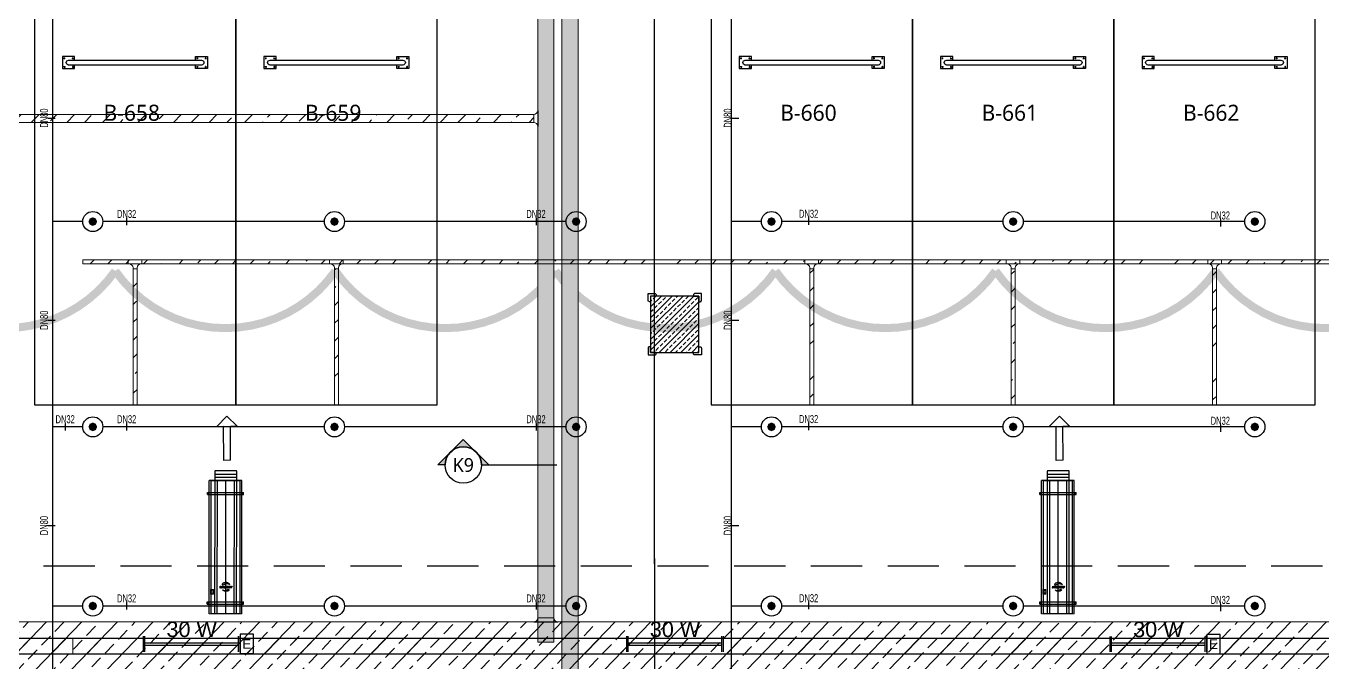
# Model space of a CAD drawing. Header units: millimetres. Extents: x -379292 to 1221486, y 92049 to 447512.
# Drawn here: x -174710 to -158620, y 108622 to 116524 of the extents above; entities that cross this region are included whole.
import ezdxf
from ezdxf.enums import TextEntityAlignment as Align

# ---------------------------------------------------------------- set-up
doc = ezdxf.new("R2010")
doc.units = ezdxf.units.MM
doc.linetypes.add('HIDDEN', pattern=[9.525, 6.35, -3.175])
for name, color, linetype in [('-M-YNGN-BORUID', 7, 'Continuous'), ('-M-YNGN-BORUUZUN', 7, 'Continuous'), ('-M-YNGN-BORUYUK', 7, 'Continuous'), ('-M-YNGN-SPR-YUK', 7, 'Continuous'), ('-M-YNGN-ZON6-CAP-', 7, 'Continuous'), ('-M-YNGN-ZON6-SPR-', 7, 'Continuous'), ('05_HATCH CONCRETE', 141, 'Continuous'), ('05_SYMBOL', 2, 'Continuous'), ('08_LAMP', 4, 'Continuous'), ('202-A-Y-MahalAd', 141, 'Continuous'), ('AIR-J-U-355', 2, 'Continuous'), ('AIRONN ZONLAMA', 4, 'Continuous'), ('E-DIM', 7, 'Continuous'), ('E-TEXT', 7, 'Continuous'), ('E_CT_ZA', 6, 'Continuous'), ('JF355', 2, 'Continuous')]:
    doc.layers.add(name, color=color, linetype=linetype)
doc.layers.add('-M-YNGN-SPR-CAPCIZGI', color=188, linetype='Continuous', plot=False)
for name, color, linetype, lineweight in [('-M-YNGN-ZON6', 2, 'SP', 30), ('08_200', 112, 'Continuous', 9), ('E_CT_AYDINLATMA', 3, 'Continuous', 9), ('E_CT_KA', 4, 'Continuous', 9), ('E_CT_KIRMIZI', 1, 'Continuous', 9)]:
    doc.layers.add(name, color=color, linetype=linetype, lineweight=lineweight)
doc.styles.add('CIZGI', font='tahoma.ttf', dxfattribs={"width": 0.8, "oblique": 20})
doc.styles.add('FUTURA', font='Yu Gothic Light.ttf')
doc.styles.add('HCAD', font='HCAD.SHX', dxfattribs={"width": 0.8, "height": 0.2})
doc.styles.add('PIPESIZE', font='hcad.shx', dxfattribs={"width": 0.8})
doc.styles.add('SPR-NOT', font='romans.shx')
doc.styles.get("Standard").update_dxf_attribs({"font": 'segoeuil.ttf'})
doc.styles.add('YAZI-2', font='arial.ttf', dxfattribs={"height": 2})
doc.linetypes.add('SP', pattern='A,2,-0.1,["SP",CIZGI,S=0.14,R=0.2,X=0,Y=-0.07],-0.255', length=2.355)

# ---------------------------------------------------------------- blocks, each defined once
blk = doc.blocks.new('202_Vida')
at = {"color": 0, "linetype": 'ByBlock', "ltscale": 0.2}
for points in [[(1, 0), (-1, 0)], [(0, 1), (0, -1)]]:
    blk.add_lwpolyline(points, dxfattribs=at)
at = {"color": 0, "linetype": 'ByBlock'}
for radius in [0.42, 0.23, 0.155]:
    blk.add_circle((0, 0), radius, dxfattribs=at)
blk = doc.blocks.new('202_Stoper')
at = {"color": 0, "linetype": 'ByBlock'}
for points in [[(-750, -30), (-750, -75), (-900, -75), (-900, 75), (-750, 75), (-750, 30)], [(750, -30), (750, -75), (900, -75), (900, 75), (750, 75), (750, 30)]]:
    blk.add_lwpolyline(points, dxfattribs=at)
blk.add_lwpolyline([(825, -30, 1), (825, 30), (-825, 30, 1), (-825, -30)], format="xyb", close=True, dxfattribs=at)
at = {"color": 0, "linetype": 'ByBlock', "yscale": 10, "zscale": 10, "rotation": 180}
for p, xscale in [((-877, 53), -10), ((-772, 53), 10), ((772, 53), -10), ((877, 53), 10)]:
    blk.add_blockref('202_Vida', p, dxfattribs=dict(at, xscale=xscale))
at = {"color": 0, "linetype": 'ByBlock', "yscale": 10, "zscale": 10}
for p, xscale in [((-877, -52), 10), ((-772, -52), -10), ((772, -52), 10), ((877, -52), -10)]:
    blk.add_blockref('202_Vida', p, dxfattribs=dict(at, xscale=xscale))
blk = doc.blocks.new('202_Mahalblok')
at = {"color": 0, "linetype": 'ByBlock', "flags": 128}
blk.add_lwpolyline([(0, 0), (0, 5000), (2500, 5000), (2500, 0)], close=True, dxfattribs=at)
at = {"color": 252}
blk.add_blockref('202_Stoper', (1250, 750), dxfattribs=at)
at = {"color": 0, "linetype": 'ByBlock', "ltscale": 25}
blk.add_attdef('MAHALNO', text='', height=200, dxfattribs=at).set_placement((1209, 1390), align=Align.BOTTOM_CENTER)
blk = doc.blocks.new('bariyer')
at = {"color": 8, "ltscale": 25}
blk.add_lwpolyline([(0, -70), (15, -70, 0.414214), (30, -55), (30, 30), (-55, 30, 0.414214), (-70, 15), (-70, 0), (0, 0)], format="xyb", close=True, dxfattribs=at)
blk = doc.blocks.new('OtoParkBodrumKatMimari')
at = {"layer": '05_HATCH CONCRETE'}
h = blk.add_hatch(dxfattribs=at)
h.set_pattern_fill('ANSI33', color=8, scale=15, angle=180, style=0)
h.set_pattern_definition([(225, (905000, -3e-07), (67.351921, -67.351921), []), (225, (904932.65, -3e-07), (67.351921, -67.351921), [47.625, -23.8125])])
h.paths.add_polyline_path([(80000, 12350), (79400, 12350), (79400, 11650), (80000, 11650)])
at = {"color": 5}
blk.add_lwpolyline([(80000, 12350), (79400, 12350), (79400, 11650), (80000, 11650)], close=True, dxfattribs=at)
at = {"layer": '05_SYMBOL', "color": 252, "linetype": 'HIDDEN', "ltscale": 100}
blk.add_lwpolyline([(99562, 23000), (56437, 23000, 0.695543), (55132, 19484), (66750, 9484, 0.179563), (68055, 9000), (90741, 9000, 0.215217), (92240, 9677), (101062, 19677, 0.645796)], format="xyb", close=True, dxfattribs=at)
at = {"layer": '05_SYMBOL', "color": 8, "xscale": -1}
blk.add_blockref('bariyer', (79400, 12350), dxfattribs=at)
at = {"layer": '05_SYMBOL', "color": 8}
blk.add_blockref('bariyer', (80000, 12350), dxfattribs=at)
at = {"layer": '05_SYMBOL', "color": 8, "rotation": 180}
blk.add_blockref('bariyer', (79400, 11650), dxfattribs=at)
at = {"layer": '05_SYMBOL', "color": 8, "xscale": -1, "rotation": 180}
blk.add_blockref('bariyer', (80000, 11650), dxfattribs=at)
at = {"layer": '202-A-Y-MahalAd', "color": 8, "ltscale": 25}
ref = blk.add_blockref('202_Mahalblok', (71750, 16000), dxfattribs=dict(at, xscale=-1, rotation=180))
ref.add_attrib('MAHALNO', 'B-658', dxfattribs={"layer": '0', "color": 0, "linetype": 'ByBlock', "ltscale": 25, "height": 200}).set_placement((72959, 14467), align=Align.BOTTOM_CENTER)
ref = blk.add_blockref('202_Mahalblok', (74250, 16000), dxfattribs=dict(at, xscale=-1, rotation=180))
ref.add_attrib('MAHALNO', 'B-659', dxfattribs={"layer": '0', "color": 0, "linetype": 'ByBlock', "ltscale": 25, "height": 200}).set_placement((75459, 14467), align=Align.BOTTOM_CENTER)
ref = blk.add_blockref('202_Mahalblok', (80150, 16000), dxfattribs=dict(at, xscale=-1, rotation=180))
ref.add_attrib('MAHALNO', 'B-660', dxfattribs={"layer": '0', "color": 0, "linetype": 'ByBlock', "ltscale": 25, "height": 200}).set_placement((81359, 14467), align=Align.BOTTOM_CENTER)
ref = blk.add_blockref('202_Mahalblok', (82650, 16000), dxfattribs=dict(at, xscale=-1, rotation=180))
ref.add_attrib('MAHALNO', 'B-661', dxfattribs={"layer": '0', "color": 0, "linetype": 'ByBlock', "ltscale": 25, "height": 200}).set_placement((83859, 14467), align=Align.BOTTOM_CENTER)
ref = blk.add_blockref('202_Mahalblok', (85150, 16000), dxfattribs=dict(at, xscale=-1, rotation=180))
ref.add_attrib('MAHALNO', 'B-662', dxfattribs={"layer": '0', "color": 0, "linetype": 'ByBlock', "ltscale": 25, "height": 200}).set_placement((86359, 14467), align=Align.BOTTOM_CENTER)
blk = doc.blocks.new('SP-C-UP-12')
at = {"ltscale": 10}
blk.add_line((0, 0), (0, 0), dxfattribs=at)
at = {"color": 1, "linetype": 'Continuous'}
blk.add_circle((0, 0), 12.5, dxfattribs=at)
at = {"ltscale": 10}
for points in [[(-5.4, 0), (-3.8, 3.8), (-3.8, -3.8), (0, 5.4)], [(-3.8, -3.8), (0, 5.4), (0, -5.4), (3.8, 3.8)], [(0, -5.4), (3.8, 3.8), (3.8, -3.8), (5.4, 0)]]:
    blk.add_solid(points, dxfattribs=at)
at = {"layer": '-M-YNGN-SPR-YUK', "style": 'SPR-NOT', "width": 0.5, "flags": 9}
for tag, p in [('YUK', (0, 17.8)), ('CAP', (0, 14.4)), ('TIP', (0.2, 10.8))]:
    blk.add_attdef(tag, text='', height=2.5, dxfattribs=at).set_placement(p, align=Align.MIDDLE_CENTER)
blk = doc.blocks.new('SPRKL100')
at = {"layer": '-M-YNGN-SPR-CAPCIZGI'}
blk.add_line((0, 0.43), (0, -0.43), dxfattribs=at)
at = {"layer": '-M-YNGN-BORUID', "color": 0, "style": 'HCAD', "width": 0.8, "flags": 1}
blk.add_attdef('DIC', text='', height=0.4, dxfattribs=at).set_placement((0, -1.69), align=Align.CENTER)
at = {"layer": '-M-YNGN-BORUUZUN', "color": 0, "style": 'HCAD', "width": 0.7}
blk.add_attdef('BOY', text='', height=0.8, dxfattribs=at).set_placement((0, -1.08), align=Align.CENTER)
at = {"layer": '-M-YNGN-BORUYUK', "color": 6, "style": 'PIPESIZE', "width": 0.8}
blk.add_attdef('YUK', text='', height=0.5, dxfattribs=at).set_placement((0, 1.87), align=Align.CENTER)
at = {"color": 0, "style": 'PIPESIZE', "width": 0.7}
blk.add_attdef('CAP', text='', height=1, dxfattribs=at).set_placement((0, 0.45), align=Align.CENTER)
blk = doc.blocks.new('A$C69E8D8A3')
at = {"layer": '-M-YNGN-ZON6', "ltscale": 500}
for p, q in [((-1888.5, 3336.9), (-1888.5, 330.9)), ((-1046, 3336.9), (-1046, 330.9)), ((-1851, 1191.9), (-1888.5, 1191.9)), ((-1551, 1191.9), (-1826, 1191.9)), ((-1251, 1191.9), (-1526, 1191.9)), ((-1008.5, 1191.9), (-1046, 1191.9)), ((-708.5, 1191.9), (-983.5, 1191.9)), ((-408.5, 1191.9), (-683.5, 1191.9)), ((-1851, 936.9), (-1888.5, 936.9)), ((-1551, 936.9), (-1826, 936.9)), ((-1251, 936.9), (-1526, 936.9)), ((-1008.5, 936.9), (-1046, 936.9)), ((-708.5, 936.9), (-983.5, 936.9)), ((-408.5, 936.9), (-683.5, 936.9)), ((-1851, 714.4), (-1888.5, 714.4)), ((-1551, 714.4), (-1826, 714.4)), ((-1251, 714.4), (-1526, 714.4)), ((-1008.5, 714.4), (-1046, 714.4)), ((-708.5, 714.4), (-983.5, 714.4)), ((-408.5, 714.4), (-683.5, 714.4))]:
    blk.add_line(p, q, dxfattribs=at)
at = {"layer": '-M-YNGN-ZON6-CAP-'}
ref = blk.add_blockref('SPRKL100', (-1889.5, 1320.4), dxfattribs=dict(at, xscale=10.00000000000001, yscale=10.00000000000001, zscale=10.00000000000001, rotation=90))
ref.add_attrib('CAP', 'DN80', dxfattribs={"layer": '0', "color": 0, "height": 10, "rotation": 90, "style": 'PIPESIZE', "width": 0.7}).set_placement((-1894, 1320.4), align=Align.CENTER)
ref = blk.add_blockref('SPRKL100', (-1040.8, 1320.4), dxfattribs=dict(at, xscale=10.00000000000001, yscale=10.00000000000001, zscale=10.00000000000001, rotation=90))
ref.add_attrib('CAP', 'DN80', dxfattribs={"layer": '0', "color": 0, "height": 10, "rotation": 90, "style": 'PIPESIZE', "width": 0.7}).set_placement((-1045.3, 1320.4), align=Align.CENTER)
ref = blk.add_blockref('SPRKL100', (-1796.5, 1191.9), dxfattribs=dict(at, xscale=10, yscale=10, zscale=10))
ref.add_attrib('CAP', 'DN32', dxfattribs={"layer": '0', "color": 0, "height": 10, "style": 'PIPESIZE', "width": 0.7}).set_placement((-1796.5, 1196.4), align=Align.CENTER)
ref = blk.add_blockref('SPRKL100', (-1288.3, 1191.9), dxfattribs=dict(at, xscale=10, yscale=10, zscale=10))
ref.add_attrib('CAP', 'DN32', dxfattribs={"layer": '0', "color": 0, "height": 10, "style": 'PIPESIZE', "width": 0.7}).set_placement((-1288.3, 1196.4), align=Align.CENTER)
ref = blk.add_blockref('SPRKL100', (-949.9, 1192.1), dxfattribs=dict(at, xscale=10, yscale=10, zscale=10))
ref.add_attrib('CAP', 'DN32', dxfattribs={"layer": '0', "color": 0, "height": 10, "style": 'PIPESIZE', "width": 0.7}).set_placement((-949.9, 1196.6), align=Align.CENTER)
ref = blk.add_blockref('SPRKL100', (-438.8, 1190), dxfattribs=dict(at, xscale=10, yscale=10, zscale=10))
ref.add_attrib('CAP', 'DN32', dxfattribs={"layer": '0', "color": 0, "height": 10, "style": 'PIPESIZE', "width": 0.7}).set_placement((-438.8, 1194.5), align=Align.CENTER)
ref = blk.add_blockref('SPRKL100', (-1889.5, 1069.4), dxfattribs=dict(at, xscale=10.00000000000001, yscale=10.00000000000001, zscale=10.00000000000001, rotation=90))
ref.add_attrib('CAP', 'DN80', dxfattribs={"layer": '0', "color": 0, "height": 10, "rotation": 90, "style": 'PIPESIZE', "width": 0.7}).set_placement((-1894, 1069.4), align=Align.CENTER)
ref = blk.add_blockref('SPRKL100', (-1040.8, 1069.4), dxfattribs=dict(at, xscale=10.00000000000001, yscale=10.00000000000001, zscale=10.00000000000001, rotation=90))
ref.add_attrib('CAP', 'DN80', dxfattribs={"layer": '0', "color": 0, "height": 10, "rotation": 90, "style": 'PIPESIZE', "width": 0.7}).set_placement((-1045.3, 1069.4), align=Align.CENTER)
ref = blk.add_blockref('SPRKL100', (-1872.8, 936.9), dxfattribs=dict(at, xscale=10, yscale=10, zscale=10))
ref.add_attrib('CAP', 'DN32', dxfattribs={"layer": '0', "color": 0, "height": 10, "style": 'PIPESIZE', "width": 0.7}).set_placement((-1872.8, 941.4), align=Align.CENTER)
ref = blk.add_blockref('SPRKL100', (-1796.5, 936.9), dxfattribs=dict(at, xscale=10, yscale=10, zscale=10))
ref.add_attrib('CAP', 'DN32', dxfattribs={"layer": '0', "color": 0, "height": 10, "style": 'PIPESIZE', "width": 0.7}).set_placement((-1796.5, 941.4), align=Align.CENTER)
ref = blk.add_blockref('SPRKL100', (-1288.3, 936.9), dxfattribs=dict(at, xscale=10, yscale=10, zscale=10))
ref.add_attrib('CAP', 'DN32', dxfattribs={"layer": '0', "color": 0, "height": 10, "style": 'PIPESIZE', "width": 0.7}).set_placement((-1288.3, 941.4), align=Align.CENTER)
ref = blk.add_blockref('SPRKL100', (-949.9, 937.1), dxfattribs=dict(at, xscale=10, yscale=10, zscale=10))
ref.add_attrib('CAP', 'DN32', dxfattribs={"layer": '0', "color": 0, "height": 10, "style": 'PIPESIZE', "width": 0.7}).set_placement((-949.9, 941.6), align=Align.CENTER)
ref = blk.add_blockref('SPRKL100', (-438.8, 935), dxfattribs=dict(at, xscale=10, yscale=10, zscale=10))
ref.add_attrib('CAP', 'DN32', dxfattribs={"layer": '0', "color": 0, "height": 10, "style": 'PIPESIZE', "width": 0.7}).set_placement((-438.8, 939.5), align=Align.CENTER)
ref = blk.add_blockref('SPRKL100', (-1889.5, 814.3), dxfattribs=dict(at, xscale=10.00000000000001, yscale=10.00000000000001, zscale=10.00000000000001, rotation=90))
ref.add_attrib('CAP', 'DN80', dxfattribs={"layer": '0', "color": 0, "height": 10, "rotation": 90, "style": 'PIPESIZE', "width": 0.7}).set_placement((-1894, 814.3), align=Align.CENTER)
ref = blk.add_blockref('SPRKL100', (-1040.8, 814.3), dxfattribs=dict(at, xscale=10.00000000000001, yscale=10.00000000000001, zscale=10.00000000000001, rotation=90))
ref.add_attrib('CAP', 'DN80', dxfattribs={"layer": '0', "color": 0, "height": 10, "rotation": 90, "style": 'PIPESIZE', "width": 0.7}).set_placement((-1045.3, 814.3), align=Align.CENTER)
ref = blk.add_blockref('SPRKL100', (-1796.5, 714.4), dxfattribs=dict(at, xscale=10, yscale=10, zscale=10))
ref.add_attrib('CAP', 'DN32', dxfattribs={"layer": '0', "color": 0, "height": 10, "style": 'PIPESIZE', "width": 0.7}).set_placement((-1796.5, 718.9), align=Align.CENTER)
ref = blk.add_blockref('SPRKL100', (-1288.3, 714.4), dxfattribs=dict(at, xscale=10, yscale=10, zscale=10))
ref.add_attrib('CAP', 'DN32', dxfattribs={"layer": '0', "color": 0, "height": 10, "style": 'PIPESIZE', "width": 0.7}).set_placement((-1288.3, 718.9), align=Align.CENTER)
ref = blk.add_blockref('SPRKL100', (-949.9, 714.6), dxfattribs=dict(at, xscale=10, yscale=10, zscale=10))
ref.add_attrib('CAP', 'DN32', dxfattribs={"layer": '0', "color": 0, "height": 10, "style": 'PIPESIZE', "width": 0.7}).set_placement((-949.9, 719.1), align=Align.CENTER)
ref = blk.add_blockref('SPRKL100', (-438.8, 712.5), dxfattribs=dict(at, xscale=10, yscale=10, zscale=10))
ref.add_attrib('CAP', 'DN32', dxfattribs={"layer": '0', "color": 0, "height": 10, "style": 'PIPESIZE', "width": 0.7}).set_placement((-438.8, 717), align=Align.CENTER)
at = {"layer": '-M-YNGN-ZON6-SPR-', "rotation": 180}
for p in [(-1838.5, 1191.9), (-1538.5, 1191.9), (-1238.5, 1191.9), (-996, 1191.9), (-696, 1191.9), (-396, 1191.9), (-1838.5, 936.9), (-1538.5, 936.9), (-1238.5, 936.9), (-996, 936.9), (-696, 936.9), (-396, 936.9), (-1838.5, 714.4), (-1538.5, 714.4), (-1238.5, 714.4), (-996, 714.4), (-696, 714.4), (-396, 714.4)]:
    blk.add_blockref('SP-C-UP-12', p, dxfattribs=at)
blk = doc.blocks.new('*U679')
h = blk.add_hatch()
h.set_pattern_fill('ANSI33', color=0, scale=50, angle=1, style=0)
h.paths.add_polyline_path([(-9185, 200), (15863, 200), (15863, 0), (-9185, 0)])
at = {"color": 0}
blk.add_lwpolyline([(-9185, 200), (15863, 200), (15863, 0), (-9185, 0)], close=True, dxfattribs=at)
at = {"ltscale": 25, "flags": 1}
for tag, p in [('YUKSEKLIK', (-229, -149)), ('KALINLIK', (-229, -213))]:
    blk.add_attdef(tag, p, '', height=50, dxfattribs=at)
blk = doc.blocks.new('*U716')
h = blk.add_hatch()
h.set_pattern_fill('ANSI33', color=0, scale=50, angle=1, style=0)
h.paths.add_polyline_path([(-2293, 100), (12963, 100), (12963, 0), (-2293, 0)])
at = {"color": 0}
blk.add_lwpolyline([(-2293, 100), (12963, 100), (12963, 0), (-2293, 0)], close=True, dxfattribs=at)
at = {"ltscale": 25, "flags": 1}
for tag, p in [('YUKSEKLIK', (-229, -149)), ('KALINLIK', (-229, -213))]:
    blk.add_attdef(tag, p, '', height=50, dxfattribs=at)
blk = doc.blocks.new('*U717')
h = blk.add_hatch()
h.set_pattern_fill('ANSI33', color=0, scale=50, angle=1, style=0)
h.paths.add_polyline_path([(-9499, 600), (15713, 600), (15713, 0), (-9499, 0)])
at = {"color": 0}
blk.add_lwpolyline([(-9499, 600), (15713, 600), (15713, 0), (-9499, 0)], close=True, dxfattribs=at)
at = {"ltscale": 25, "flags": 1}
for tag, p in [('YUKSEKLIK', (-229, -149)), ('KALINLIK', (-229, -213))]:
    blk.add_attdef(tag, p, '', height=50, dxfattribs=at)
blk = doc.blocks.new('*U725')
h = blk.add_hatch()
h.set_pattern_fill('ANSI33', color=0, scale=50, angle=1, style=0)
h.paths.add_polyline_path([(-9622, 50), (14318, 50), (14318, 0), (-9622, 0)])
at = {"color": 0}
blk.add_lwpolyline([(-9622, 50), (14318, 50), (14318, 0), (-9622, 0)], close=True, dxfattribs=at)
at = {"ltscale": 25, "flags": 1}
for tag, p in [('YUKSEKLIK', (-229, -149)), ('KALINLIK', (-229, -213))]:
    blk.add_attdef(tag, p, '', height=50, dxfattribs=at)
blk = doc.blocks.new('kesitismi')
at = {"color": 0, "lineweight": 30}
blk.add_wipeout([(22.5, 22.5), (22.4, 23.9), (22.3, 25.3), (22.1, 26.7), (21.8, 28.1), (21.4, 29.4), (20.9, 30.8), (20.3, 32.1), (19.7, 33.3), (19, 34.5), (18.2, 35.7), (17.3, 36.8), (16.4, 37.9), (15.4, 38.9), (14.3, 39.8), (13.2, 40.7), (12.1, 41.5), (10.8, 42.2), (9.6, 42.8), (8.3, 43.4), (6.9, 43.9), (5.6, 44.3), (4.2, 44.6), (2.8, 44.8), (1.4, 44.9), (0, 45), (-1.4, 44.9), (-2.8, 44.8), (-4.2, 44.6), (-5.6, 44.3), (-6.9, 43.9), (-8.3, 43.4), (-9.6, 42.8), (-10.8, 42.2), (-12.1, 41.5), (-13.2, 40.7), (-14.3, 39.8), (-15.4, 38.9), (-16.4, 37.9), (-17.3, 36.8), (-18.2, 35.7), (-19, 34.5), (-19.7, 33.3), (-20.3, 32.1), (-20.9, 30.8), (-21.4, 29.4), (-21.8, 28.1), (-22.1, 26.7), (-22.3, 25.3), (-22.4, 23.9), (-22.5, 22.5), (-22.4, 21.1), (-22.3, 19.7), (-22.1, 18.3), (-21.8, 16.9), (-21.4, 15.5), (-20.9, 14.2), (-20.3, 12.9), (-19.7, 11.7), (-19, 10.4), (-18.2, 9.3), (-17.3, 8.2), (-16.4, 7.1), (-15.4, 6.1), (-14.3, 5.2), (-13.2, 4.3), (-12.1, 3.5), (-10.8, 2.8), (-9.6, 2.1), (-8.3, 1.6), (-6.9, 1.1), (-5.6, 0.7), (-4.2, 0.4), (-2.8, 0.2), (-1.4, 0), (0, 0), (1.4, 0), (2.8, 0.2), (4.2, 0.4), (5.6, 0.7), (6.9, 1.1), (8.3, 1.6), (9.6, 2.1), (10.8, 2.8), (12.1, 3.5), (13.2, 4.3), (14.3, 5.2), (15.4, 6.1), (16.4, 7.1), (17.3, 8.2), (18.2, 9.3), (19, 10.4), (19.7, 11.7), (20.3, 12.9), (20.9, 14.2), (21.4, 15.5), (21.8, 16.9), (22.1, 18.3), (22.3, 19.7), (22.4, 21.1)], dxfattribs=at)
at = {"layer": 'E-DIM'}
h = blk.add_hatch(color=0, dxfattribs=at)
edge = h.paths.add_edge_path()
edge.add_line((0, 0), (0, -9.3))
edge.add_line((0, -9.3), (-31.8, 22.5))
edge.add_line((-31.8, 22.5), (0, 54.3))
edge.add_line((0, 54.3), (0, 45))
edge.add_arc((0, 22.5), 22.5, 90, 270)
at = {"color": 0, "lineweight": 30}
blk.add_circle((0, 22.5), 22.5, dxfattribs=at)
at = {"layer": 'E-DIM', "color": 0}
for p, q in [((-31.8, 22.5), (0, 54.3)), ((0, -9.3), (-31.8, 22.5)), ((0, 0), (0, -9.3))]:
    blk.add_line(p, q, dxfattribs=at)
blk.add_circle((0, 22.5), 22.5, dxfattribs=at)
blk.add_arc((0, 22.5), 22.5, 90, 270, dxfattribs=at)
at = {"layer": 'E-DIM', "color": 0, "lineweight": 30, "style": 'FUTURA'}
blk.add_attdef('KESIT', text='', height=20, dxfattribs=at).set_placement((0, 22.5), align=Align.MIDDLE_CENTER)
blk = doc.blocks.new('*U976')
h = blk.add_hatch()
h.set_pattern_fill('ANSI33', color=0, scale=50, angle=1, style=0)
h.paths.add_polyline_path([(-78994, 200), (5063, 200), (5063, 0), (-78994, 0)])
at = {"color": 0}
blk.add_lwpolyline([(-78994, 200), (5063, 200), (5063, 0), (-78994, 0)], close=True, dxfattribs=at)
at = {"ltscale": 25, "flags": 1}
for tag, p in [('YUKSEKLIK', (-229, -149)), ('KALINLIK', (-229, -213))]:
    blk.add_attdef(tag, p, '', height=50, dxfattribs=at)
blk = doc.blocks.new('*U978')
h = blk.add_hatch()
h.set_pattern_fill('ANSI33', color=0, scale=50, angle=1, style=0)
h.paths.add_polyline_path([(-79395, 200), (-9, 200), (-9, 0), (-79395, 0)])
at = {"color": 0}
blk.add_lwpolyline([(-79395, 200), (-9, 200), (-9, 0), (-79395, 0)], close=True, dxfattribs=at)
at = {"ltscale": 25, "flags": 1}
for tag, p in [('YUKSEKLIK', (-229, -149)), ('KALINLIK', (-229, -213))]:
    blk.add_attdef(tag, p, '', height=50, dxfattribs=at)
blk = doc.blocks.new('*U481')
at = {"color": 0}
for p, q in [((-164, 164), (-50, 164)), ((-50, 164), (-50, 167)), ((-50, 167), (150, 167)), ((150, 167), (150, 164)), ((264, 164), (150, 164)), ((0, 0), (0, 114)), ((100, 114), (0, 114)), ((100, 0), (100, 114))]:
    blk.add_line(p, q, dxfattribs=at)
for centre, start, end in [((-50, 114), 0, 90), ((150, 114), 90, 180)]:
    blk.add_arc(centre, 50, start, end, dxfattribs=at)
blk = doc.blocks.new('*U518')
at = {"color": 0}
for p, q in [((-164, 164), (-50, 164)), ((-50, 164), (-50, 167)), ((-50, 167), (250, 167)), ((250, 167), (250, 164)), ((364, 164), (250, 164)), ((0, 0), (0, 114)), ((200, 114), (0, 114)), ((200, 0), (200, 114))]:
    blk.add_line(p, q, dxfattribs=at)
for centre, start, end in [((-50, 114), 0, 90), ((250, 114), 90, 180)]:
    blk.add_arc(centre, 50, start, end, dxfattribs=at)
blk = doc.blocks.new('40 W SIVA ÜSTÜ ETANJ LED 50--')
at = {"layer": '08_LAMP'}
for p, q in [((-625, -100), (-625, 100)), ((-605, -100), (-605, 100)), ((-605, 15), (605, 15)), ((605, -100), (605, 100)), ((625, -100), (625, 100)), ((-605, -15), (605, -15))]:
    blk.add_line(p, q, dxfattribs=at)
at = {"layer": '08_LAMP', "color": 2, "style": 'YAZI-2'}
blk.add_text('30 W', height=200, dxfattribs=at).set_placement((0, 90), align=Align.CENTER)
blk = doc.blocks.new('40 W SIVA ÜSTÜ ETANJ LED E 50')
at = {"layer": '08_LAMP'}
for p, q in [((-625, -100), (-625, 100)), ((-605, -100), (-605, 100)), ((-605, 15), (605, 15)), ((605, -100), (605, 100)), ((625, -100), (625, 100)), ((-605, -15), (605, -15))]:
    blk.add_line(p, q, dxfattribs=at)
blk.add_lwpolyline([(625, -125), (800, -125), (800, 125), (625, 125)], close=True, dxfattribs=at)
at = {"layer": '08_LAMP', "color": 2, "style": 'YAZI-2'}
blk.add_text('30 W', height=200, dxfattribs=at).set_placement((0, 90), align=Align.CENTER)
blk.add_text('E', height=125, dxfattribs=at).set_placement((713, 0), align=Align.MIDDLE)
blk = doc.blocks.new('ju355')
at = {"layer": 'AIR-J-U-355', "color": 2, "linetype": 'Continuous'}
for p, q in [((82.7, 20.1), (-82.9, 20.1)), ((-82.9, 20.1), (-82.9, -20.5)), ((-68.1, -18.3), (-68, 22.3)), ((-68.1, -22.7), (-68, 22.3)), ((-65.3, 22.3), (-68, 22.3)), ((-65.3, 22.3), (-68, 22.3)), ((-65.3, -22.7), (-65.3, 22.3)), ((70.7, 22.2), (68, 22.3)), ((68, -22.8), (68, 22.3)), ((70.7, -22.8), (70.7, 22.2)), ((-94.8, 12.9), (-94.9, 12.8)), ((-94.9, 12.8), (-94.9, 12.7)), ((-94.9, 12.7), (-94.9, -12.5)), ((-94.7, 13.3), (-94.8, 13.2)), ((-94.8, 13.2), (-94.8, 13.1)), ((-94.8, 13.1), (-94.8, 13)), ((-94.8, 13), (-94.8, 12.9)), ((-94.6, 13.5), (-94.7, 13.4)), ((-94.7, 13.4), (-94.7, 13.3)), ((-94.5, 13.6), (-94.6, 13.5)), ((-94.4, 13.7), (-94.5, 13.6)), ((-94.5, 13.6), (-94.5, 13.6)), ((-94.3, 13.7), (-94.4, 13.7)), ((-94.2, 13.8), (-94.3, 13.7)), ((-94.1, 13.8), (-94.2, 13.8)), ((-94, 13.8), (-94.1, 13.8)), ((-94.1, 13.8), (-94.1, 13.8)), ((-92.6, 13.8), (-94, 13.8)), ((-92.6, 13.8), (-94, 13.8)), ((-92.6, 13.8), (-94, 13.8)), ((-92.6, 13.8), (-93.9, 13.8)), ((-92.6, 13.8), (-93.9, 13.8)), ((-92.6, 13.8), (-93.9, 13.8)), ((-82.9, 13.8), (-92.6, 13.8)), ((-90.9, -13.6), (-90.9, 13.8)), ((-90.9, -13.6), (-90.9, 13.8)), ((-90.9, -13.6), (-90.9, 13.8)), ((-86.8, -13.6), (-86.8, 13.9)), ((82.7, 13.6), (-82.7, 13.8)), ((-82.7, 10.5), (82.9, 10.3)), ((82.7, 0), (-82.7, 0)), ((48.3, 3.6), (50.7, 3.6)), ((48.4, 2.9), (48.3, 3.6)), ((48.4, 7.2), (48.4, 7.9)), ((48.4, 7.9), (50.7, 6.9)), ((48.8, 7), (48.4, 7.2)), ((50.7, 6.2), (48.4, 5.2)), ((48.4, 5.9), (48.8, 6.1)), ((48.4, 5.2), (48.4, 5.9)), ((48.4, 4.9), (50.7, 4.9)), ((48.4, 4.2), (48.4, 4.9)), ((50.7, 4.2), (48.4, 4.2)), ((48.4, 2.2), (49.3, 2.9)), ((49.3, 2.9), (48.4, 2.9)), ((49.3, 2.2), (48.4, 1.4)), ((48.4, 1.4), (48.4, 2.2)), ((48.8, 6.1), (48.8, 7)), ((49.2, 6.8), (49.9, 6.6)), ((49.2, 6.3), (49.2, 6.8)), ((49.9, 6.6), (49.2, 6.3)), ((49.7, 2.6), (49.7, 2.9)), ((49.7, 2.9), (50.2, 2.9)), ((49.9, 1.6), (49.9, 1.6)), ((50.2, 2.9), (50.2, 2.6)), ((50.7, 6.9), (50.7, 6.2)), ((50.7, 4.9), (50.7, 4.2)), ((50.7, 3.6), (50.7, 2.3)), ((-94.9, -12.5), (-94.9, -12.6)), ((-94.9, -12.6), (-94.9, -12.7)), ((-94.9, -12.7), (-94.8, -12.8)), ((-94.8, -12.8), (-94.8, -12.9)), ((-94.8, -12.9), (-94.8, -13)), ((-94.8, -13), (-94.7, -13.1)), ((-94.7, -13.1), (-94.7, -13.2)), ((-94.7, -13.2), (-94.6, -13.3)), ((-94.6, -13.3), (-94.5, -13.4)), ((-94.5, -13.4), (-94.5, -13.4)), ((-94.5, -13.4), (-94.4, -13.5)), ((-94.4, -13.5), (-94.3, -13.5)), ((-94.3, -13.5), (-94.2, -13.6)), ((-94.2, -13.6), (-94.2, -13.6)), ((-94.2, -13.6), (-94.1, -13.6)), ((-94.1, -13.6), (-94, -13.6)), ((-94, -13.6), (-92.6, -13.6)), ((-94, -13.6), (-92.6, -13.6)), ((-94, -13.6), (-92.6, -13.6)), ((-93.9, -13.6), (-92.6, -13.6)), ((-93.9, -13.6), (-92.6, -13.6)), ((-93.9, -13.6), (-92.6, -13.6)), ((-92.6, -13.6), (-82.9, -13.6)), ((82.9, -10.4), (-82.7, -10.3)), ((-82.6, -13.6), (82.7, -13.7)), ((48.3, -1.7), (50.7, -1.7)), ((48.3, -2.1), (48.3, -1.7)), ((50, -2.1), (48.3, -2.1)), ((48.3, -4.4), (50.7, -4.4)), ((48.3, -4.8), (48.3, -4.4)), ((50, -4.8), (48.3, -4.8)), ((48.4, -3.8), (50, -2.1)), ((48.4, -4), (48.4, -3.8)), ((50.7, -4), (48.4, -4)), ((48.4, -6.5), (50, -4.8)), ((48.4, -6.7), (48.4, -6.5)), ((50.7, -6.8), (48.4, -6.7)), ((50.7, -1.9), (49, -3.6)), ((49, -3.6), (50.7, -3.7)), ((50.7, -4.7), (49, -6.4)), ((49, -6.4), (50.7, -6.4)), ((50.7, -1.7), (50.7, -1.9)), ((50.7, -4.4), (50.7, -4.7)), ((50.7, -6.4), (50.7, -6.8)), ((50.8, -1.4), (50.8, -1.8)), ((82.7, -20.6), (-82.9, -20.5)), ((-65.3, -22.7), (-68.1, -22.7)), ((70.7, -22.8), (68, -22.8))]:
    blk.add_line(p, q, dxfattribs=at)
at = {"layer": 'AIR-J-U-355', "color": 2, "lineweight": 13, "ltscale": 0.005}
for p, q in [((82.7, -20.6), (82.7, 20.1)), ((58.5, -15.3), (52.4, -15.3)), ((52.4, -15.3), (52.4, -18.9)), ((58.5, -18.9), (58.5, -15.3)), ((52.4, -18.9), (58.5, -18.9))]:
    blk.add_line(p, q, dxfattribs=at)
at = {"layer": 'AIR-J-U-355', "color": 2}
for p, q in [((-150.2, 14.3), (-162.9, 1.6)), ((-150.1, -11), (-162.9, 1.6)), ((-150.2, 5.9), (-150.2, 14.3)), ((-108, 6.1), (-150.2, 5.9)), ((-108, 6.1), (-107.9, -2.4)), ((-107.9, -2.4), (-150.2, -2.6)), ((-150.1, -11), (-150.2, -2.6))]:
    blk.add_line(p, q, dxfattribs=at)
at = {"layer": 'AIR-J-U-355', "color": 2, "linetype": 'Continuous'}
for centre, radius in [((-66.7, 21.3), 0.354), ((-66.7, 21.3), 0.354), ((69.3, 21.2), 0.354), ((-66.7, -21.6), 0.354), ((-66.7, -21.6), 0.354), ((54, -17.1), 0.599), ((54, -17.1), 0.599), ((57, -17.1), 0.599), ((57, -17.1), 0.599), ((69.3, -21.7), 0.354), ((69.3, -21.7), 0.354)]:
    blk.add_circle(centre, radius, dxfattribs=at)
for centre, radius, start, end in [((50, 2.3), 0.645, 184.0636, 262.3259), ((49.9, 2.6), 0.274, 177.3972, 357.3972), ((50, 2.3), 0.72, 262.3259, 356.7067)]:
    blk.add_arc(centre, radius, start, end, dxfattribs=at)
at = {"layer": 'AIR-J-U-355', "color": 2, "linetype": 'Continuous', "extrusion": (0, 0, -1)}
for major_axis, ratio in [((-0.01, -1.36), 0.908445), ((0.006, 0.985), 0.934933)]:
    blk.add_ellipse((49.5, -0.1), major_axis=major_axis, ratio=ratio, dxfattribs=at)
at = {"layer": 'AIR-J-U-355', "color": 2, "linetype": 'Continuous'}
for points, knots in [([(46.1, 5), (46.1, 5), (46.1, 5), (46.1, 5), (46.2, 5), (46.2, 5), (46.2, 5), (46.2, 5), (46.2, 5), (46.2, 5), (46.2, 5), (46.1, 4.9), (46.1, 4.8), (45.9, 4.6), (45.7, 4.3), (45.6, 4), (45.4, 3.7), (45.3, 3.1), (45.1, 2.4), (45, 1.7), (45.1, 0.8), (45.4, -0.1), (45.8, -1), (46.2, -1.8), (46.5, -2.4), (46.6, -2.8), (46.7, -3.2), (46.8, -3.6), (46.7, -4), (46.5, -4.3), (46.2, -4.3), (45.8, -4.3), (45.4, -4), (45.1, -3.6), (44.7, -3), (44.3, -2.1), (44, -0.9), (44, 0.2), (44, 1.3), (44.2, 2.1), (44.5, 2.9), (44.9, 3.6), (45.3, 4.2), (45.6, 4.6), (45.9, 4.8), (46, 4.9), (46.1, 5), (46.1, 5)], [0, 0, 0, 0, 0.001347, 0.00172, 0.002023, 0.002244, 0.002452, 0.002667, 0.002909, 0.00347, 0.004196, 0.005682, 0.009311, 0.025522, 0.043378, 0.057014, 0.067583, 0.10026, 0.136315, 0.170769, 0.211631, 0.252886, 0.304984, 0.357144, 0.377587, 0.398124, 0.41882, 0.439365, 0.455344, 0.470785, 0.486346, 0.502438, 0.525763, 0.549141, 0.572313, 0.626971, 0.689072, 0.751245, 0.792637, 0.834146, 0.875615, 0.910287, 0.945553, 0.97619, 0.989254, 0.994701, 1, 1, 1, 1]), ([(52.5, 3.6), (52.6, 3.7), (52.6, 3.8), (52.7, 3.9), (52.9, 4), (53.2, 4.1), (53.5, 4), (53.7, 3.7), (54, 3.4), (54.3, 2.9), (54.6, 2.2), (54.8, 1.3), (54.8, 0.4), (54.8, -0.5), (54.6, -1.4), (54.2, -2.2), (53.9, -2.8), (53.5, -3.2), (53.2, -3.4), (53.1, -3.5)], [0, 0, 0, 0, 0.0168256, 0.0323617, 0.0637267, 0.0873303, 0.1103993, 0.1581358, 0.2050378, 0.2514942, 0.3451779, 0.4385235, 0.532065, 0.625912, 0.7301372, 0.8352318, 0.8905608, 0.9450754, 1, 1, 1, 1]), ([(53.1, -3.5), (53.2, -3.3), (53.5, -2.8), (53.8, -2), (53.9, -1.1), (53.9, -0.3), (53.7, 0.6), (53.3, 1.4), (53, 2.1), (52.7, 2.6), (52.6, 3), (52.5, 3.3), (52.5, 3.5), (52.5, 3.6)], [0, 0, 0, 0, 0.112581, 0.224936, 0.337491, 0.449603, 0.562299, 0.686336, 0.807829, 0.865935, 0.925918, 0.967783, 1, 1, 1, 1])]:
    blk.add_open_spline(points, degree=3, knots=knots, dxfattribs=at)
blk = doc.blocks.new('DZFDGHFÜ')
at = {"layer": 'JF355'}
blk.add_lwpolyline([(24084.4, 6568.3), (24119.9, 6568.3), (24119.9, 6402.7), (24084.4, 6402.7), (24084.4, 6568.3)], dxfattribs=at)
at = {"layer": 'AIR-J-U-355', "rotation": 270}
blk.add_blockref('ju355', (24102.4, 6485.6), dxfattribs=at)
blk = doc.blocks.new('*U1030')
h = blk.add_hatch()
h.set_pattern_fill('ANSI33', color=0, scale=50, angle=1, style=0)
h.paths.add_polyline_path([(-2093, 50), (-403, 50), (-403, 0), (-2093, 0)])
at = {"color": 0}
blk.add_lwpolyline([(-2093, 50), (-403, 50), (-403, 0), (-2093, 0)], close=True, dxfattribs=at)
at = {"ltscale": 25, "flags": 1}
for tag, p in [('YUKSEKLIK', (-229, -149)), ('KALINLIK', (-229, -213))]:
    blk.add_attdef(tag, p, '', height=50, dxfattribs=at)
blk = doc.blocks.new('*U1012')
at = {"color": 0}
for p, q in [((214, 214), (-164, 214)), ((-164, 164), (-50, 164)), ((-60, 214), (-60, 164)), ((0, 214), (214, 214)), ((214, 164), (100, 164)), ((110, 214), (110, 164)), ((0, 0), (0, 114)), ((0, 104), (50, 104)), ((50, 0), (50, 114))]:
    blk.add_line(p, q, dxfattribs=at)
for centre, start, end in [((-50, 114), 0, 90), ((100, 114), 90, 180)]:
    blk.add_arc(centre, 50, start, end, dxfattribs=at)

msp = doc.modelspace()

# ---------------------------------------------------------------- block references
at = {"color": 8}
msp.add_blockref('OtoParkBodrumKatMimari', (-246354.8, 100818.8), dxfattribs=at)

# ---------------------------------------------------------------- next in the draw order: linework, layer by layer
at = {"color": 30, "const_width": 100}
msp.add_lwpolyline([(-135354.2, 113481.6, -0.5205671), (-138086.1, 113481.6, -0.5205671), (-140818, 113481.6, -0.5205671), (-143549.9, 113481.6, -0.5205671), (-146281.7, 113481.6, -0.5205671), (-149013.6, 113481.6, -0.5205671), (-151745.5, 113481.6, -0.5205671), (-154477.4, 113481.6, -0.5205671), (-157209.3, 113481.6, -0.5205671), (-159941.2, 113481.6, -0.5205671), (-162673.1, 113481.6, -0.5205671), (-165405, 113481.6, -0.5205671), (-168136.9, 113481.6, -0.5205671), (-170868.8, 113481.6, -0.5205671), (-173600.7, 113481.6, -0.5205671), (-176332.6, 113481.6, -0.5205671)], format="xyb", dxfattribs=at)
at = {"layer": '08_200', "ltscale": 25}
msp.add_line((-174128.6, 108921), (-174128.6, 108721), dxfattribs=at)
at = {"layer": 'AIRONN ZONLAMA', "color": 1, "ltscale": 25}
msp.add_lwpolyline([(-166904.6, 105899.1), (-166951.6, 202285.7)], dxfattribs=at)

# ---------------------------------------------------------------- next in the draw order: block references
at = {"layer": '-M-YNGN-ZON6', "ltscale": 25, "xscale": 10, "yscale": 10, "zscale": 10}
msp.add_blockref('A$C69E8D8A3', (-155494.7, 102175), dxfattribs=at)
at = {"layer": '08_LAMP', "xscale": 0.96, "yscale": 0.96, "zscale": 0.96}
for name, p in [('40 W SIVA ÜSTÜ ETANJ LED E 50', (-172652.1, 108847.3)), ('40 W SIVA ÜSTÜ ETANJ LED 50--', (-166652.1, 108846.8)), ('40 W SIVA ÜSTÜ ETANJ LED E 50', (-160652.1, 108846))]:
    msp.add_blockref(name, p, dxfattribs=at)
at = {"layer": 'AIR-J-U-355', "xscale": 10, "yscale": 10, "zscale": 10}
for p in [(-413253.9, 45193.4), (-402920.4, 45193.4)]:
    msp.add_blockref('DZFDGHFÜ', p, dxfattribs=at)
at = {"layer": 'E_CT_AYDINLATMA', "color": 5, "rotation": 270}
for name, p in [('*U978', (-168355.7, 108860.9)), ('*U976', (-168055.7, 109162.2))]:
    msp.add_blockref(name, p, dxfattribs=at)
at = {"layer": 'E_CT_AYDINLATMA', "color": 2}
for name, p, rotation in [('*U481', (-168519.7, 115425.7), 270), ('*U518', (-168155.7, 109285), 180)]:
    msp.add_blockref(name, p, dxfattribs=dict(at, rotation=rotation))
at = {"layer": 'E_CT_KA', "color": 140, "rotation": 180}
msp.add_blockref('*U716', (-170699, 115425.7), dxfattribs=at)
at = {"layer": 'E_CT_KA', "color": 6}
msp.add_blockref('*U717', (-169802.2, 108521), dxfattribs=at)
at = {"layer": 'E_CT_KIRMIZI', "color": 1}
msp.add_blockref('*U725', (-164382.9, 113568.8), dxfattribs=at)
at = {"layer": 'E_CT_KIRMIZI', "color": 2, "xscale": -1}
for p in [(-173329.8, 113404.8), (-170829.8, 113404.8), (-164929.8, 113404.8), (-162429.8, 113404.8), (-159929.8, 113404.8)]:
    msp.add_blockref('*U1012', p, dxfattribs=at)
at = {"layer": 'E_CT_KIRMIZI', "color": 1, "xscale": -1, "rotation": 269.9999999999998}
for p in [(-173379.8, 113911.7), (-170879.8, 113911.7), (-164979.8, 113911.7), (-162479.8, 113911.7), (-159979.8, 113911.7)]:
    msp.add_blockref('*U1030', p, dxfattribs=at)
at = {"layer": 'E_CT_ZA', "color": 30}
msp.add_blockref('*U679', (-170042.2, 108721), dxfattribs=at)

# ---------------------------------------------------------------- next in the draw order: block references
at = {"layer": 'E-TEXT', "color": 2, "lineweight": -3}
ref = msp.add_blockref('kesitismi', (-169505.3, 111070.6), dxfattribs=dict(at, xscale=10, yscale=10, zscale=10, rotation=270))
ref.add_attrib('KESIT', 'K9', dxfattribs={"layer": 'E-DIM', "lineweight": 30, "height": 170, "style": 'FUTURA'}).set_placement((-169280.4, 111070.6), align=Align.MIDDLE_CENTER)

# ---------------------------------------------------------------- next in the draw order: linework, layer by layer
at = {"layer": 'AIRONN ZONLAMA', "color": 3, "ltscale": 25}
msp.add_lwpolyline([(-233504.6, 201649.1), (-233454.6, 179399.1), (-241154.6, 179399.1), (-241154.6, 161849.1), (-233504.6, 161849.1), (-233504.6, 157649.1), (-241354.6, 157761.1), (-180574.5, 105849.1), (-166904.6, 105899.1), (-166954.6, 208399.1), (-175954.6, 208399.1), (-175948.2, 201699.1), (-233504.6, 201699.1)], dxfattribs=at)
at = {"layer": 'E-TEXT', "color": 2, "lineweight": 30}
msp.add_line((-169055.5, 111070.6), (-168121, 111070.6), dxfattribs=at)

doc.saveas('drawing.dxf')
